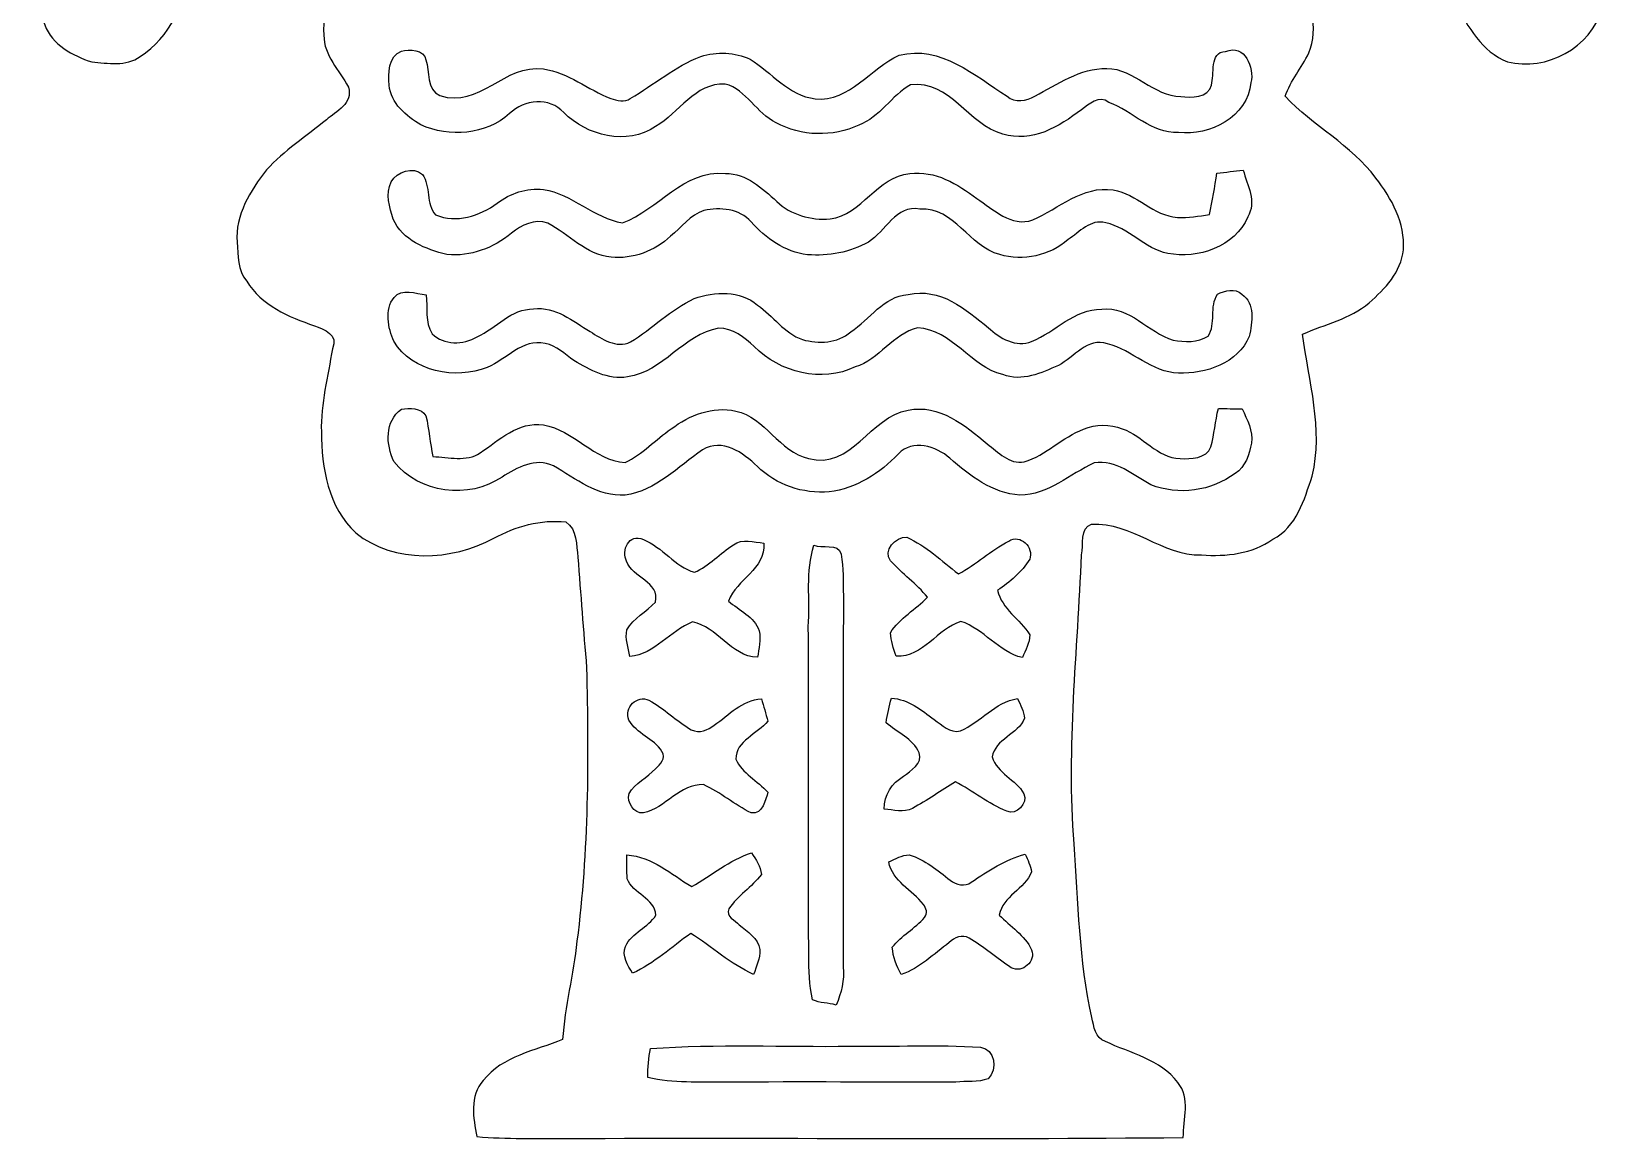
# Model space of a CAD drawing. Header units: centimetres. Extents: x -10.8 to 10.9, y -18.8 to 17.4.
# Drawn here: x -10.82 to 10.89, y -18.82 to -3.55 of the extents above; entities that cross this region are included whole.
import ezdxf

# ---------------------------------------------------------------- set-up
doc = ezdxf.new("R2010")
doc.units = ezdxf.units.CM
doc.header["$MEASUREMENT"] = 0
doc.layers.add('Camada 1', color=7, linetype='Continuous')

msp = doc.modelspace()

# ---------------------------------------------------------------- linework, layer by layer
at = {"layer": 'Camada 1', "color": 250}
for points, knots in [([(-0.11254, 17.31045), (-0.00035, 17.399), (0.16298, 17.32421), (0.25153, 17.23743), (0.25153, 17.23743), (0.6223, 16.87583), (0.91546, 16.44509), (1.26929, 16.06762), (1.26929, 16.06762), (1.4224, 15.90357), (1.5494, 15.71166), (1.72649, 15.57126), (1.72649, 15.57126), (1.78259, 15.53457), (1.85138, 15.58713), (1.90324, 15.61289), (1.90324, 15.61289), (2.29553, 15.87888), (2.66065, 16.19003), (3.08716, 16.40346), (3.08716, 16.40346), (3.31153, 16.51811), (3.52425, 16.65323), (3.75073, 16.76435), (3.75073, 16.76435), (3.87491, 16.82538), (4.02026, 16.80069), (4.15466, 16.80774), (4.15466, 16.80774), (4.20158, 16.29481), (4.09928, 15.78575), (4.07247, 15.27492), (4.07247, 15.27492), (4.01214, 14.48117), (3.94335, 13.68848), (3.88267, 12.89473), (3.88267, 12.89473), (3.79765, 12.58499), (4.16278, 12.46117), (4.3053, 12.26009), (4.3053, 12.26009), (4.58823, 11.90202), (4.42666, 11.41765), (4.35645, 11.00914), (4.35645, 11.00914), (4.60199, 10.73891), (4.90114, 10.45069), (4.88633, 10.05452), (4.88633, 10.05452), (4.83623, 9.63471), (4.58611, 9.277), (4.2986, 8.98137), (4.2986, 8.98137), (4.27884, 8.70761), (4.47957, 8.34566), (4.23757, 8.12729), (4.23757, 8.12729), (4.09928, 8.01476), (3.89431, 8.06556), (3.73274, 8.02323), (3.73274, 8.02323), (3.63749, 7.92692), (3.57964, 7.75582), (3.42547, 7.74559), (3.42547, 7.74559), (3.21275, 7.7276), (3.00426, 7.77734), (2.79471, 7.80168), (2.79471, 7.80168), (2.8134, 7.55438), (2.65994, 7.21607), (2.88608, 7.03263), (2.88608, 7.03263), (3.0607, 6.91691), (3.24379, 6.70278), (3.47698, 6.77192), (3.47698, 6.77192), (3.72428, 6.97406), (3.94864, 7.22277), (4.26614, 7.31767), (4.26614, 7.31767), (4.62456, 7.40481), (5.00451, 7.42527), (5.36787, 7.35789), (5.36787, 7.35789), (5.67478, 7.25205), (5.93549, 7.04144), (6.13445, 6.78815), (6.13445, 6.78815), (6.2865, 6.58954), (6.47594, 6.37258), (6.45866, 6.1027), (6.45866, 6.1027), (6.50558, 5.85047), (6.36693, 5.54884), (6.54297, 5.32871), (6.54297, 5.32871), (6.70489, 5.09905), (7.07849, 5.23558), (7.21289, 4.97346), (7.21289, 4.97346), (7.33637, 4.83306), (7.39775, 4.64503), (7.36388, 4.45841), (7.36388, 4.45841), (7.36988, 4.26508), (7.25805, 4.01038), (7.44361, 3.86715), (7.44361, 3.86715), (7.68421, 3.70699), (8.03698, 3.67983), (8.17104, 3.38914), (8.17104, 3.38914), (8.41587, 3.02966), (8.30192, 2.56858), (8.36013, 2.16323), (8.36013, 2.16323), (8.40211, 1.96356), (8.64729, 1.9625), (8.80428, 1.94204), (8.80428, 1.94204), (9.04804, 1.92828), (9.29217, 1.74237), (9.30063, 1.48343), (9.30063, 1.48343), (9.37401, 1.1878), (9.21279, 0.90382), (9.20503, 0.61066), (9.20503, 0.61066), (9.22902, 0.38029), (9.49396, 0.32385), (9.65412, 0.21237), (9.65412, 0.21237), (9.93105, 0.07549), (10.05911, -0.21343), (10.20057, -0.46919), (10.20057, -0.46919), (10.27289, -0.63535), (10.37237, -0.80222), (10.3826, -0.98813), (10.3826, -0.98813), (10.36391, -1.27353), (10.16459, -1.51024), (10.14342, -1.79599), (10.14342, -1.79599), (10.28136, -2.06057), (10.56393, -2.20592), (10.72833, -2.45145), (10.72833, -2.45145), (10.89378, -2.67335), (10.84968, -2.97603), (10.83451, -3.23427), (10.83451, -3.23427), (10.67894, -3.77331), (10.06651, -4.10034), (9.52818, -3.96628), (9.52818, -3.96628), (9.17434, -3.82658), (8.98878, -3.48121), (8.80957, -3.17147), (8.80957, -3.17147), (8.72878, -3.04447), (8.67657, -2.87937), (8.53228, -2.80882), (8.53228, -2.80882), (8.26982, -2.67758), (7.96043, -2.9277), (7.71208, -2.74638), (7.71208, -2.74638), (7.48877, -2.61091), (7.30179, -2.41335), (7.17691, -2.18405), (7.17691, -2.18405), (7.03721, -1.94381), (6.88411, -1.70603), (6.80685, -1.43616), (6.80685, -1.43616), (6.77122, -1.1109), (6.92079, -0.80645), (6.91903, -0.48436), (6.91903, -0.48436), (6.58354, -0.31926), (6.14927, -0.35877), (5.8861, -0.05962), (5.8861, -0.05962), (5.64868, 0.24659), (5.77356, 0.64911), (5.7471, 1.00436), (5.7471, 1.00436), (5.77391, 1.21673), (5.64127, 1.44568), (5.4289, 1.49507), (5.4289, 1.49507), (5.17243, 1.56422), (4.86622, 1.58291), (4.70182, 1.82563), (4.70182, 1.82563), (4.46193, 2.31352), (4.68207, 2.88925), (4.45453, 3.37926), (4.45453, 3.37926), (4.36351, 3.57364), (4.11868, 3.77508), (3.9049, 3.62726), (3.9049, 3.62726), (3.68406, 3.40572), (3.66959, 3.07587), (3.61315, 2.78589), (3.61315, 2.78589), (3.47521, 2.02847), (3.36338, 1.26506), (3.32423, 0.4953), (3.32423, 0.4953), (3.27413, -0.10548), (3.3528, -0.72919), (3.6135, -1.276), (3.6135, -1.276), (3.78389, -1.41887), (4.01814, -1.45344), (4.2291, -1.50283), (4.2291, -1.50283), (4.59634, -1.56739), (4.94277, -1.71097), (5.28073, -1.86408), (5.28073, -1.86408), (5.76051, -2.11102), (6.25898, -2.37031), (6.59483, -2.80776), (6.59483, -2.80776), (6.81038, -3.09668), (6.93561, -3.49638), (6.79027, -3.84493), (6.79027, -3.84493), (6.69078, -4.04918), (6.53909, -4.22522), (6.46289, -4.44182), (6.46289, -4.44182), (6.84812, -4.85316), (7.37376, -5.11034), (7.71349, -5.56789), (7.71349, -5.56789), (7.93362, -5.85011), (8.11918, -6.18772), (8.09343, -6.55814), (8.09343, -6.55814), (8.06203, -6.864), (7.84154, -7.09683), (7.61965, -7.28662), (7.61965, -7.28662), (7.36, -7.51522), (7.0104, -7.57837), (6.70454, -7.72089), (6.70454, -7.72089), (6.78639, -8.36754), (6.99488, -9.02617), (6.83578, -9.67705), (6.83578, -9.67705), (6.72818, -9.99772), (6.6227, -10.38013), (6.29532, -10.54559), (6.29532, -10.54559), (6.00922, -10.74737), (5.64938, -10.789), (5.3086, -10.76219), (5.3086, -10.76219), (4.7625, -10.77736), (4.3434, -10.30358), (3.79518, -10.3378), (3.79518, -10.3378), (3.6262, -10.38931), (3.69111, -10.63131), (3.65548, -10.76007), (3.65548, -10.76007), (3.60398, -12.08758), (3.44981, -13.41579), (3.55353, -14.74505), (3.55353, -14.74505), (3.61315, -15.54339), (3.62338, -16.35054), (3.7973, -17.13583), (3.7973, -17.13583), (3.8287, -17.26106), (3.84175, -17.42087), (3.98709, -17.46814), (3.98709, -17.46814), (4.32611, -17.63077), (4.74698, -17.71544), (4.98404, -18.03365), (4.98404, -18.03365), (5.15726, -18.24955), (5.06307, -18.54094), (5.05883, -18.79212), (5.05883, -18.79212), (2.22603, -18.81893), (-0.60678, -18.79318), (-3.43958, -18.80482), (-3.43958, -18.80482), (-3.85304, -18.79847), (-4.26826, -18.81717), (-4.6803, -18.77907), (-4.6803, -18.77907), (-4.72899, -18.52683), (-4.78155, -18.21497), (-4.5914, -18.00578), (-4.5914, -18.00578), (-4.32506, -17.66852), (-3.87562, -17.59409), (-3.4985, -17.44239), (-3.4985, -17.44239), (-3.46604, -16.98554), (-3.34786, -16.5414), (-3.29953, -16.08702), (-3.29953, -16.08702), (-3.13655, -14.83713), (-3.13866, -13.57418), (-3.16689, -12.31653), (-3.16689, -12.31653), (-3.20922, -11.80888), (-3.24908, -11.30088), (-3.28789, -10.79288), (-3.28789, -10.79288), (-3.30729, -10.6299), (-3.29494, -10.41224), (-3.45158, -10.30746), (-3.45158, -10.30746), (-3.79765, -10.27112), (-4.14479, -10.36673), (-4.44606, -10.53324), (-4.44606, -10.53324), (-5.02849, -10.84545), (-5.81413, -10.88672), (-6.34894, -10.45916), (-6.34894, -10.45916), (-6.72994, -10.10885), (-6.82096, -9.55922), (-6.82272, -9.06639), (-6.82272, -9.06639), (-6.83577, -8.67833), (-6.72924, -8.30086), (-6.67138, -7.92092), (-6.67138, -7.92092), (-6.57931, -7.7283), (-6.78639, -7.65281), (-6.91832, -7.60412), (-6.91832, -7.60412), (-7.27251, -7.48277), (-7.64963, -7.32261), (-7.85213, -6.98782), (-7.85213, -6.98782), (-7.98195, -6.84248), (-7.9696, -6.63363), (-7.98618, -6.45407), (-7.98618, -6.45407), (-8.01229, -6.07766), (-7.80239, -5.7404), (-7.57908, -5.45641), (-7.57908, -5.45641), (-7.33778, -5.18866), (-7.03121, -4.99251), (-6.75393, -4.76603), (-6.75393, -4.76603), (-6.62058, -4.65032), (-6.37928, -4.53954), (-6.45089, -4.31412), (-6.45089, -4.31412), (-6.57331, -4.0834), (-6.79274, -3.8795), (-6.78709, -3.59763), (-6.78709, -3.59763), (-6.81108, -3.39478), (-6.74758, -3.19652), (-6.65833, -3.01837), (-6.65833, -3.01837), (-6.43855, -2.65077), (-6.1154, -2.34491), (-5.73193, -2.153), (-5.73193, -2.153), (-5.42678, -1.99743), (-5.13821, -1.80658), (-4.81259, -1.69439), (-4.81259, -1.69439), (-4.42595, -1.53494), (-4.00403, -1.49049), (-3.61315, -1.34338), (-3.61315, -1.34338), (-3.48615, -1.30457), (-3.47945, -1.15782), (-3.44276, -1.04951), (-3.44276, -1.04951), (-3.17782, -0.26141), (-3.23991, 0.5902), (-3.31152, 1.40582), (-3.31152, 1.40582), (-3.40148, 1.90853), (-3.45122, 2.41688), (-3.52848, 2.92065), (-3.52848, 2.92065), (-3.60609, 3.17817), (-3.66783, 3.46922), (-3.88091, 3.6516), (-3.88091, 3.6516), (-4.04389, 3.74227), (-4.26226, 3.63079), (-4.33458, 3.47028), (-4.33458, 3.47028), (-4.49509, 3.05082), (-4.44747, 2.59397), (-4.51167, 2.15688), (-4.51167, 2.15688), (-4.53531, 2.02636), (-4.58646, 1.89971), (-4.67219, 1.79705), (-4.67219, 1.79705), (-4.89303, 1.48202), (-5.39574, 1.60902), (-5.62046, 1.29858), (-5.62046, 1.29858), (-5.76016, 0.97014), (-5.6388, 0.6029), (-5.67796, 0.25823), (-5.67796, 0.25823), (-5.72135, 0.07761), (-5.83671, -0.10583), (-6.01557, -0.17392), (-6.01557, -0.17392), (-6.29179, -0.31715), (-6.65833, -0.22648), (-6.88481, -0.47061), (-6.88481, -0.47061), (-7.04638, -0.84384), (-6.56343, -1.20967), (-6.80614, -1.57551), (-6.80614, -1.57551), (-6.95678, -1.90782), (-7.07637, -2.28741), (-7.3854, -2.51072), (-7.3854, -2.51072), (-7.50111, -2.60844), (-7.62317, -2.70898), (-7.77028, -2.75414), (-7.77028, -2.75414), (-8.01123, -2.80317), (-8.2483, -2.71321), (-8.48995, -2.72521), (-8.48995, -2.72521), (-8.73831, -3.12843), (-8.89741, -3.63396), (-9.32321, -3.8922), (-9.32321, -3.8922), (-9.51089, -4.03542), (-9.77124, -3.98639), (-9.9882, -3.96769), (-9.9882, -3.96769), (-10.25384, -3.88303), (-10.53289, -3.73168), (-10.63696, -3.45546), (-10.63696, -3.45546), (-10.79641, -3.10515), (-10.81934, -2.64231), (-10.56393, -2.32974), (-10.56393, -2.32974), (-10.42776, -2.1717), (-10.25701, -2.03764), (-10.16317, -1.8475), (-10.16317, -1.8475), (-10.08204, -1.57621), (-10.39848, -1.40264), (-10.34732, -1.12924), (-10.34732, -1.12924), (-10.31064, -0.629), (-10.02312, -0.18098), (-9.66999, 0.1591), (-9.66999, 0.1591), (-9.51512, 0.26494), (-9.33767, 0.33655), (-9.20221, 0.47096), (-9.20221, 0.47096), (-9.11437, 0.56797), (-9.20679, 0.70273), (-9.23008, 0.80857), (-9.23008, 0.80857), (-9.34261, 1.09044), (-9.40435, 1.44357), (-9.19057, 1.69404), (-9.19057, 1.69404), (-9.00042, 2.02142), (-8.49595, 1.82633), (-8.30439, 2.14418), (-8.30439, 2.14418), (-8.25359, 2.42535), (-8.30651, 2.71851), (-8.2744, 3.00249), (-8.2744, 3.00249), (-8.23242, 3.18135), (-8.13153, 3.34292), (-8.01934, 3.4865), (-8.01934, 3.4865), (-7.84754, 3.70205), (-7.54309, 3.73098), (-7.33707, 3.89749), (-7.33707, 3.89749), (-7.19032, 4.13067), (-7.34342, 4.41925), (-7.29827, 4.67007), (-7.29827, 4.67007), (-7.23159, 4.87786), (-7.09401, 5.09905), (-6.86682, 5.15197), (-6.86682, 5.15197), (-6.73276, 5.20277), (-6.56202, 5.19606), (-6.47312, 5.32941), (-6.47312, 5.32941), (-6.28509, 5.51321), (-6.4449, 5.77921), (-6.43008, 5.99863), (-6.43008, 5.99863), (-6.42514, 6.44243), (-6.09988, 6.79803), (-5.80531, 7.09401), (-5.80531, 7.09401), (-5.48534, 7.40481), (-5.01191, 7.46654), (-4.58646, 7.43373), (-4.58646, 7.43373), (-4.09328, 7.39281), (-3.67383, 7.09366), (-3.35139, 6.73735), (-3.35139, 6.73735), (-3.16653, 6.79909), (-2.99932, 6.90527), (-2.86456, 7.04603), (-2.86456, 7.04603), (-2.65924, 7.22665), (-2.75096, 7.53145), (-2.76084, 7.77381), (-2.76084, 7.77381), (-2.98203, 7.7851), (-3.20216, 7.77099), (-3.42018, 7.73359), (-3.42018, 7.73359), (-3.49462, 7.81509), (-3.54647, 7.91739), (-3.63291, 7.98618), (-3.63291, 7.98618), (-3.83152, 8.06697), (-4.07705, 8.03804), (-4.24744, 8.18656), (-4.24744, 8.18656), (-4.36668, 8.43139), (-4.19312, 8.70832), (-4.24956, 8.96302), (-4.24956, 8.96302), (-4.44112, 9.29993), (-4.76462, 9.59697), (-4.79002, 10.00584), (-4.79002, 10.00584), (-4.78543, 10.25066), (-4.70323, 10.50537), (-4.51556, 10.67118), (-4.51556, 10.67118), (-4.4069, 10.79959), (-4.19559, 10.91918), (-4.24674, 11.11497), (-4.24674, 11.11497), (-4.33458, 11.43706), (-4.41854, 11.79054), (-4.30495, 12.11545), (-4.30495, 12.11545), (-4.21958, 12.36451), (-3.92747, 12.45694), (-3.81988, 12.68906), (-3.81988, 12.68906), (-3.76837, 13.06407), (-3.85904, 13.44224), (-3.87456, 13.8176), (-3.87456, 13.8176), (-3.93841, 14.77327), (-4.07282, 15.72436), (-4.09963, 16.6818), (-4.09963, 16.6818), (-4.09328, 16.86666), (-3.8541, 16.83632), (-3.72816, 16.78411), (-3.72816, 16.78411), (-3.43676, 16.6497), (-3.16865, 16.47014), (-2.88219, 16.3255), (-2.88219, 16.3255), (-2.44228, 16.11207), (-2.09832, 15.74447), (-1.65594, 15.53669), (-1.65594, 15.53669), (-1.48308, 15.74059), (-1.32045, 15.95332), (-1.13418, 16.14523), (-1.13418, 16.14523), (-0.77188, 16.51459), (-0.50094, 16.96614), (-0.11254, 17.31045), (-0.11254, 17.31045), (-0.11254, 17.31045), (-0.11254, 17.31045), (-0.11254, 17.31045)], [0, 0, 0, 0, 0.00657895, 0.00657895, 0.00657895, 0.00657895, 0.01315789, 0.01315789, 0.01315789, 0.01315789, 0.01973684, 0.01973684, 0.01973684, 0.01973684, 0.02631579, 0.02631579, 0.02631579, 0.02631579, 0.03289474, 0.03289474, 0.03289474, 0.03289474, 0.03947368, 0.03947368, 0.03947368, 0.03947368, 0.04605263, 0.04605263, 0.04605263, 0.04605263, 0.05263158, 0.05263158, 0.05263158, 0.05263158, 0.05921053, 0.05921053, 0.05921053, 0.05921053, 0.06578947, 0.06578947, 0.06578947, 0.06578947, 0.07236842, 0.07236842, 0.07236842, 0.07236842, 0.07894737, 0.07894737, 0.07894737, 0.07894737, 0.08552632, 0.08552632, 0.08552632, 0.08552632, 0.09210526, 0.09210526, 0.09210526, 0.09210526, 0.09868421, 0.09868421, 0.09868421, 0.09868421, 0.10526316, 0.10526316, 0.10526316, 0.10526316, 0.11184211, 0.11184211, 0.11184211, 0.11184211, 0.11842105, 0.11842105, 0.11842105, 0.11842105, 0.125, 0.125, 0.125, 0.125, 0.13157895, 0.13157895, 0.13157895, 0.13157895, 0.13815789, 0.13815789, 0.13815789, 0.13815789, 0.14473684, 0.14473684, 0.14473684, 0.14473684, 0.15131579, 0.15131579, 0.15131579, 0.15131579, 0.15789474, 0.15789474, 0.15789474, 0.15789474, 0.16447368, 0.16447368, 0.16447368, 0.16447368, 0.17105263, 0.17105263, 0.17105263, 0.17105263, 0.17763158, 0.17763158, 0.17763158, 0.17763158, 0.18421053, 0.18421053, 0.18421053, 0.18421053, 0.19078947, 0.19078947, 0.19078947, 0.19078947, 0.19736842, 0.19736842, 0.19736842, 0.19736842, 0.20394737, 0.20394737, 0.20394737, 0.20394737, 0.21052632, 0.21052632, 0.21052632, 0.21052632, 0.21710526, 0.21710526, 0.21710526, 0.21710526, 0.22368421, 0.22368421, 0.22368421, 0.22368421, 0.23026316, 0.23026316, 0.23026316, 0.23026316, 0.23684211, 0.23684211, 0.23684211, 0.23684211, 0.24342105, 0.24342105, 0.24342105, 0.24342105, 0.25, 0.25, 0.25, 0.25, 0.25657895, 0.25657895, 0.25657895, 0.25657895, 0.26315789, 0.26315789, 0.26315789, 0.26315789, 0.26973684, 0.26973684, 0.26973684, 0.26973684, 0.27631579, 0.27631579, 0.27631579, 0.27631579, 0.28289474, 0.28289474, 0.28289474, 0.28289474, 0.28947368, 0.28947368, 0.28947368, 0.28947368, 0.29605263, 0.29605263, 0.29605263, 0.29605263, 0.30263158, 0.30263158, 0.30263158, 0.30263158, 0.30921053, 0.30921053, 0.30921053, 0.30921053, 0.31578947, 0.31578947, 0.31578947, 0.31578947, 0.32236842, 0.32236842, 0.32236842, 0.32236842, 0.32894737, 0.32894737, 0.32894737, 0.32894737, 0.33552632, 0.33552632, 0.33552632, 0.33552632, 0.34210526, 0.34210526, 0.34210526, 0.34210526, 0.34868421, 0.34868421, 0.34868421, 0.34868421, 0.35526316, 0.35526316, 0.35526316, 0.35526316, 0.36184211, 0.36184211, 0.36184211, 0.36184211, 0.36842105, 0.36842105, 0.36842105, 0.36842105, 0.375, 0.375, 0.375, 0.375, 0.38157895, 0.38157895, 0.38157895, 0.38157895, 0.38815789, 0.38815789, 0.38815789, 0.38815789, 0.39473684, 0.39473684, 0.39473684, 0.39473684, 0.40131579, 0.40131579, 0.40131579, 0.40131579, 0.40789474, 0.40789474, 0.40789474, 0.40789474, 0.41447368, 0.41447368, 0.41447368, 0.41447368, 0.42105263, 0.42105263, 0.42105263, 0.42105263, 0.42763158, 0.42763158, 0.42763158, 0.42763158, 0.43421053, 0.43421053, 0.43421053, 0.43421053, 0.44078947, 0.44078947, 0.44078947, 0.44078947, 0.44736842, 0.44736842, 0.44736842, 0.44736842, 0.45394737, 0.45394737, 0.45394737, 0.45394737, 0.46052632, 0.46052632, 0.46052632, 0.46052632, 0.46710526, 0.46710526, 0.46710526, 0.46710526, 0.47368421, 0.47368421, 0.47368421, 0.47368421, 0.48026316, 0.48026316, 0.48026316, 0.48026316, 0.48684211, 0.48684211, 0.48684211, 0.48684211, 0.49342105, 0.49342105, 0.49342105, 0.49342105, 0.5, 0.5, 0.5, 0.5, 0.50657895, 0.50657895, 0.50657895, 0.50657895, 0.51315789, 0.51315789, 0.51315789, 0.51315789, 0.51973684, 0.51973684, 0.51973684, 0.51973684, 0.52631579, 0.52631579, 0.52631579, 0.52631579, 0.53289474, 0.53289474, 0.53289474, 0.53289474, 0.53947368, 0.53947368, 0.53947368, 0.53947368, 0.54605263, 0.54605263, 0.54605263, 0.54605263, 0.55263158, 0.55263158, 0.55263158, 0.55263158, 0.55921053, 0.55921053, 0.55921053, 0.55921053, 0.56578947, 0.56578947, 0.56578947, 0.56578947, 0.57236842, 0.57236842, 0.57236842, 0.57236842, 0.57894737, 0.57894737, 0.57894737, 0.57894737, 0.58552632, 0.58552632, 0.58552632, 0.58552632, 0.59210526, 0.59210526, 0.59210526, 0.59210526, 0.59868421, 0.59868421, 0.59868421, 0.59868421, 0.60526316, 0.60526316, 0.60526316, 0.60526316, 0.61184211, 0.61184211, 0.61184211, 0.61184211, 0.61842105, 0.61842105, 0.61842105, 0.61842105, 0.625, 0.625, 0.625, 0.625, 0.63157895, 0.63157895, 0.63157895, 0.63157895, 0.63815789, 0.63815789, 0.63815789, 0.63815789, 0.64473684, 0.64473684, 0.64473684, 0.64473684, 0.65131579, 0.65131579, 0.65131579, 0.65131579, 0.65789474, 0.65789474, 0.65789474, 0.65789474, 0.66447368, 0.66447368, 0.66447368, 0.66447368, 0.67105263, 0.67105263, 0.67105263, 0.67105263, 0.67763158, 0.67763158, 0.67763158, 0.67763158, 0.68421053, 0.68421053, 0.68421053, 0.68421053, 0.69078947, 0.69078947, 0.69078947, 0.69078947, 0.69736842, 0.69736842, 0.69736842, 0.69736842, 0.70394737, 0.70394737, 0.70394737, 0.70394737, 0.71052632, 0.71052632, 0.71052632, 0.71052632, 0.71710526, 0.71710526, 0.71710526, 0.71710526, 0.72368421, 0.72368421, 0.72368421, 0.72368421, 0.73026316, 0.73026316, 0.73026316, 0.73026316, 0.73684211, 0.73684211, 0.73684211, 0.73684211, 0.74342105, 0.74342105, 0.74342105, 0.74342105, 0.75, 0.75, 0.75, 0.75, 0.75657895, 0.75657895, 0.75657895, 0.75657895, 0.76315789, 0.76315789, 0.76315789, 0.76315789, 0.76973684, 0.76973684, 0.76973684, 0.76973684, 0.77631579, 0.77631579, 0.77631579, 0.77631579, 0.78289474, 0.78289474, 0.78289474, 0.78289474, 0.78947368, 0.78947368, 0.78947368, 0.78947368, 0.79605263, 0.79605263, 0.79605263, 0.79605263, 0.80263158, 0.80263158, 0.80263158, 0.80263158, 0.80921053, 0.80921053, 0.80921053, 0.80921053, 0.81578947, 0.81578947, 0.81578947, 0.81578947, 0.82236842, 0.82236842, 0.82236842, 0.82236842, 0.82894737, 0.82894737, 0.82894737, 0.82894737, 0.83552632, 0.83552632, 0.83552632, 0.83552632, 0.84210526, 0.84210526, 0.84210526, 0.84210526, 0.84868421, 0.84868421, 0.84868421, 0.84868421, 0.85526316, 0.85526316, 0.85526316, 0.85526316, 0.86184211, 0.86184211, 0.86184211, 0.86184211, 0.86842105, 0.86842105, 0.86842105, 0.86842105, 0.875, 0.875, 0.875, 0.875, 0.88157895, 0.88157895, 0.88157895, 0.88157895, 0.88815789, 0.88815789, 0.88815789, 0.88815789, 0.89473684, 0.89473684, 0.89473684, 0.89473684, 0.90131579, 0.90131579, 0.90131579, 0.90131579, 0.90789474, 0.90789474, 0.90789474, 0.90789474, 0.91447368, 0.91447368, 0.91447368, 0.91447368, 0.92105263, 0.92105263, 0.92105263, 0.92105263, 0.92763158, 0.92763158, 0.92763158, 0.92763158, 0.93421053, 0.93421053, 0.93421053, 0.93421053, 0.94078947, 0.94078947, 0.94078947, 0.94078947, 0.94736842, 0.94736842, 0.94736842, 0.94736842, 0.95394737, 0.95394737, 0.95394737, 0.95394737, 0.96052632, 0.96052632, 0.96052632, 0.96052632, 0.96710526, 0.96710526, 0.96710526, 0.96710526, 0.97368421, 0.97368421, 0.97368421, 0.97368421, 0.98026316, 0.98026316, 0.98026316, 0.98026316, 0.98684211, 0.98684211, 0.98684211, 0.98684211, 1, 1, 1, 1]), ([(-5.71923, -3.82058), (-5.89809, -3.88444), (-5.90515, -4.13244), (-5.88892, -4.28837), (-5.88892, -4.28837), (-5.86669, -4.53778), (-5.65362, -4.71664), (-5.45147, -4.83411), (-5.45147, -4.83411), (-5.06095, -5.01191), (-4.55507, -4.97628), (-4.22981, -4.68101), (-4.22981, -4.68101), (-4.02837, -4.48698), (-3.67841, -4.44782), (-3.48192, -4.66408), (-3.48192, -4.66408), (-3.16089, -4.98828), (-2.61197, -5.1248), (-2.2158, -4.85775), (-2.2158, -4.85775), (-1.89336, -4.67078), (-1.67287, -4.25626), (-1.25765, -4.27249), (-1.25765, -4.27249), (-0.95462, -4.35187), (-0.82762, -4.67854), (-0.55421, -4.80589), (-0.55421, -4.80589), (-0.20849, -4.9978), (0.2286, -5.00451), (0.58526, -4.8387), (0.58526, -4.8387), (0.8763, -4.72828), (1.03576, -4.43195), (1.29999, -4.28166), (1.29999, -4.28166), (1.8482, -4.21499), (2.09409, -4.83905), (2.57104, -4.96182), (2.57104, -4.96182), (2.96827, -5.08811), (3.35245, -4.86057), (3.65478, -4.62597), (3.65478, -4.62597), (3.76132, -4.55577), (3.89537, -4.41501), (4.03366, -4.52755), (4.03366, -4.52755), (4.36174, -4.64432), (4.61927, -4.95935), (4.99181, -4.93995), (4.99181, -4.93995), (5.42749, -4.99674), (5.9436, -4.72193), (5.99264, -4.25379), (5.99264, -4.25379), (6.03991, -4.04954), (5.90938, -3.71581), (5.64162, -3.82411), (5.64162, -3.82411), (5.41267, -3.83046), (5.49557, -4.14443), (5.44654, -4.2866), (5.44654, -4.2866), (5.41161, -4.46476), (5.16184, -4.46334), (5.02779, -4.44465), (5.02779, -4.44465), (4.64397, -4.44288), (4.38891, -4.06083), (4.00438, -4.05694), (4.00438, -4.05694), (3.63432, -4.05377), (3.32599, -4.27602), (3.01166, -4.43794), (3.01166, -4.43794), (2.89913, -4.50321), (2.73579, -4.53884), (2.63031, -4.44182), (2.63031, -4.44182), (2.18299, -4.15466), (1.7145, -3.73133), (1.14159, -3.87456), (1.14159, -3.87456), (0.74754, -4.05483), (0.46567, -4.51661), (-0.01482, -4.47746), (-0.01482, -4.47746), (-0.38241, -4.42595), (-0.61736, -4.11727), (-0.91193, -3.92889), (-0.91193, -3.92889), (-1.12219, -3.83222), (-1.37336, -3.82552), (-1.5935, -3.89149), (-1.5935, -3.89149), (-1.94663, -4.03154), (-2.24014, -4.27955), (-2.56399, -4.47252), (-2.56399, -4.47252), (-2.64336, -4.52543), (-2.74884, -4.49827), (-2.83457, -4.47428), (-2.83457, -4.47428), (-3.14784, -4.34693), (-3.42089, -4.11621), (-3.76308, -4.06471), (-3.76308, -4.06471), (-4.29225, -3.98992), (-4.64432, -4.60904), (-5.18936, -4.43265), (-5.18936, -4.43265), (-5.37774, -4.35187), (-5.32447, -4.09469), (-5.38233, -3.94053), (-5.38233, -3.94053), (-5.40456, -3.79166), (-5.61305, -3.79095), (-5.71923, -3.82058), (-5.71923, -3.82058), (-5.71923, -3.82058), (-5.71923, -3.82058), (-5.71923, -3.82058)], [0, 0, 0, 0, 0.03125, 0.03125, 0.03125, 0.03125, 0.0625, 0.0625, 0.0625, 0.0625, 0.09375, 0.09375, 0.09375, 0.09375, 0.125, 0.125, 0.125, 0.125, 0.15625, 0.15625, 0.15625, 0.15625, 0.1875, 0.1875, 0.1875, 0.1875, 0.21875, 0.21875, 0.21875, 0.21875, 0.25, 0.25, 0.25, 0.25, 0.28125, 0.28125, 0.28125, 0.28125, 0.3125, 0.3125, 0.3125, 0.3125, 0.34375, 0.34375, 0.34375, 0.34375, 0.375, 0.375, 0.375, 0.375, 0.40625, 0.40625, 0.40625, 0.40625, 0.4375, 0.4375, 0.4375, 0.4375, 0.46875, 0.46875, 0.46875, 0.46875, 0.5, 0.5, 0.5, 0.5, 0.53125, 0.53125, 0.53125, 0.53125, 0.5625, 0.5625, 0.5625, 0.5625, 0.59375, 0.59375, 0.59375, 0.59375, 0.625, 0.625, 0.625, 0.625, 0.65625, 0.65625, 0.65625, 0.65625, 0.6875, 0.6875, 0.6875, 0.6875, 0.71875, 0.71875, 0.71875, 0.71875, 0.75, 0.75, 0.75, 0.75, 0.78125, 0.78125, 0.78125, 0.78125, 0.8125, 0.8125, 0.8125, 0.8125, 0.84375, 0.84375, 0.84375, 0.84375, 0.875, 0.875, 0.875, 0.875, 0.90625, 0.90625, 0.90625, 0.90625, 0.9375, 0.9375, 0.9375, 0.9375, 1, 1, 1, 1]), ([(-5.85964, -5.62257), (-5.94431, -5.78344), (-5.88222, -5.97288), (-5.83353, -6.13481), (-5.83353, -6.13481), (-5.70512, -6.42655), (-5.38198, -6.5532), (-5.09164, -6.62058), (-5.09164, -6.62058), (-4.7692, -6.65692), (-4.44923, -6.53062), (-4.20194, -6.32883), (-4.20194, -6.32883), (-4.06329, -6.2163), (-3.88691, -6.12422), (-3.70205, -6.19054), (-3.70205, -6.19054), (-3.40995, -6.34365), (-3.175, -6.62552), (-2.82928, -6.66009), (-2.82928, -6.66009), (-2.53012, -6.69043), (-2.22709, -6.57366), (-2.00942, -6.36976), (-2.00942, -6.36976), (-1.85914, -6.24981), (-1.73849, -6.0773), (-1.54869, -6.01627), (-1.54869, -6.01627), (-1.3268, -5.96688), (-1.05657, -5.98911), (-0.89994, -6.17291), (-0.89994, -6.17291), (-0.6985, -6.40256), (-0.42968, -6.5853), (-0.12171, -6.62517), (-0.12171, -6.62517), (0.16616, -6.6481), (0.46708, -6.59306), (0.72002, -6.45054), (0.72002, -6.45054), (0.95638, -6.30237), (1.09502, -5.93372), (1.42769, -5.99687), (1.42769, -5.99687), (1.90676, -5.96653), (2.10608, -6.51228), (2.52906, -6.6234), (2.52906, -6.6234), (2.85115, -6.7183), (3.2198, -6.63963), (3.47169, -6.41632), (3.47169, -6.41632), (3.63079, -6.3179), (3.77578, -6.12528), (3.99027, -6.18737), (3.99027, -6.18737), (4.31165, -6.24875), (4.52191, -6.54473), (4.8447, -6.60682), (4.8447, -6.60682), (5.2578, -6.68655), (5.77356, -6.51898), (5.94713, -6.10447), (5.94713, -6.10447), (6.07413, -5.8995), (5.94395, -5.66667), (5.88539, -5.45924), (5.88539, -5.45924), (5.76474, -5.47405), (5.64374, -5.48675), (5.52379, -5.50051), (5.52379, -5.50051), (5.49204, -5.69101), (5.46382, -5.88257), (5.41937, -6.07095), (5.41937, -6.07095), (5.27332, -6.09318), (5.12551, -6.11787), (4.97805, -6.11293), (4.97805, -6.11293), (4.64573, -6.08647), (4.42031, -5.78803), (4.09434, -5.73123), (4.09434, -5.73123), (3.66854, -5.66949), (3.34574, -5.98734), (2.98485, -6.14433), (2.98485, -6.14433), (2.68817, -6.25228), (2.43875, -5.99546), (2.21227, -5.84906), (2.21227, -5.84906), (1.94839, -5.65185), (1.63583, -5.45924), (1.29152, -5.50757), (1.29152, -5.50757), (0.83432, -5.54778), (0.63288, -6.07095), (0.18909, -6.13128), (0.18909, -6.13128), (-0.07232, -6.15491), (-0.35419, -6.07554), (-0.54504, -5.89068), (-0.54504, -5.89068), (-0.74754, -5.709), (-0.96097, -5.50051), (-1.25377, -5.50545), (-1.25377, -5.50545), (-1.83409, -5.45465), (-2.17699, -6.0011), (-2.67088, -6.18525), (-2.67088, -6.18525), (-3.06776, -6.12387), (-3.36374, -5.78556), (-3.76273, -5.72558), (-3.76273, -5.72558), (-3.99168, -5.70054), (-4.21781, -5.77921), (-4.39984, -5.91467), (-4.39984, -5.91467), (-4.63903, -6.08894), (-4.96217, -6.19901), (-5.24757, -6.07448), (-5.24757, -6.07448), (-5.38551, -5.92631), (-5.31424, -5.68113), (-5.42925, -5.51744), (-5.42925, -5.51744), (-5.55978, -5.40526), (-5.78344, -5.47864), (-5.85964, -5.62257), (-5.85964, -5.62257), (-5.85964, -5.62257), (-5.85964, -5.62257), (-5.85964, -5.62257)], [0, 0, 0, 0, 0.02857143, 0.02857143, 0.02857143, 0.02857143, 0.05714286, 0.05714286, 0.05714286, 0.05714286, 0.08571429, 0.08571429, 0.08571429, 0.08571429, 0.11428571, 0.11428571, 0.11428571, 0.11428571, 0.14285714, 0.14285714, 0.14285714, 0.14285714, 0.17142857, 0.17142857, 0.17142857, 0.17142857, 0.2, 0.2, 0.2, 0.2, 0.22857143, 0.22857143, 0.22857143, 0.22857143, 0.25714286, 0.25714286, 0.25714286, 0.25714286, 0.28571429, 0.28571429, 0.28571429, 0.28571429, 0.31428571, 0.31428571, 0.31428571, 0.31428571, 0.34285714, 0.34285714, 0.34285714, 0.34285714, 0.37142857, 0.37142857, 0.37142857, 0.37142857, 0.4, 0.4, 0.4, 0.4, 0.42857143, 0.42857143, 0.42857143, 0.42857143, 0.45714286, 0.45714286, 0.45714286, 0.45714286, 0.48571429, 0.48571429, 0.48571429, 0.48571429, 0.51428571, 0.51428571, 0.51428571, 0.51428571, 0.54285714, 0.54285714, 0.54285714, 0.54285714, 0.57142857, 0.57142857, 0.57142857, 0.57142857, 0.6, 0.6, 0.6, 0.6, 0.62857143, 0.62857143, 0.62857143, 0.62857143, 0.65714286, 0.65714286, 0.65714286, 0.65714286, 0.68571429, 0.68571429, 0.68571429, 0.68571429, 0.71428571, 0.71428571, 0.71428571, 0.71428571, 0.74285714, 0.74285714, 0.74285714, 0.74285714, 0.77142857, 0.77142857, 0.77142857, 0.77142857, 0.8, 0.8, 0.8, 0.8, 0.82857143, 0.82857143, 0.82857143, 0.82857143, 0.85714286, 0.85714286, 0.85714286, 0.85714286, 0.88571429, 0.88571429, 0.88571429, 0.88571429, 0.91428571, 0.91428571, 0.91428571, 0.91428571, 0.94285714, 0.94285714, 0.94285714, 0.94285714, 1, 1, 1, 1]), ([(-5.82154, -7.21325), (-5.95559, -7.3847), (-5.90479, -7.63376), (-5.82471, -7.81826), (-5.82471, -7.81826), (-5.56613, -8.24159), (-4.97417, -8.34884), (-4.53531, -8.1788), (-4.53531, -8.1788), (-4.26861, -8.06979), (-4.05624, -7.7784), (-3.73698, -7.84895), (-3.73698, -7.84895), (-3.57717, -7.87012), (-3.47027, -8.00206), (-3.34081, -8.0839), (-3.34081, -8.0839), (-3.1182, -8.21549), (-2.87126, -8.35307), (-2.60068, -8.30933), (-2.60068, -8.30933), (-2.11243, -8.23912), (-1.83056, -7.72336), (-1.34655, -7.6394), (-1.34655, -7.6394), (-1.15217, -7.63376), (-0.98884, -7.7664), (-0.85443, -7.89199), (-0.85443, -7.89199), (-0.50518, -8.24936), (0.07761, -8.39117), (0.53658, -8.1721), (0.53658, -8.1721), (0.86995, -8.06768), (1.05481, -7.71772), (1.39665, -7.63199), (1.39665, -7.63199), (1.87643, -7.65916), (2.12125, -8.16892), (2.57175, -8.27581), (2.57175, -8.27581), (2.83175, -8.37988), (3.10374, -8.25676), (3.33798, -8.14952), (3.33798, -8.14952), (3.55812, -8.04122), (3.7338, -7.76217), (4.01638, -7.85142), (4.01638, -7.85142), (4.35822, -7.94173), (4.6228, -8.24724), (4.99181, -8.25747), (4.99181, -8.25747), (5.36258, -8.27088), (5.81695, -8.11989), (5.969, -7.75018), (5.969, -7.75018), (6.01204, -7.55791), (6.05049, -7.29439), (5.86528, -7.16986), (5.86528, -7.16986), (5.77744, -7.08025), (5.63104, -7.11835), (5.53014, -7.1695), (5.53014, -7.1695), (5.41655, -7.34095), (5.51674, -7.5759), (5.40138, -7.74594), (5.40138, -7.74594), (5.26133, -7.84049), (5.07753, -7.83096), (4.91878, -7.80133), (4.91878, -7.80133), (4.57553, -7.69832), (4.32118, -7.33037), (3.93488, -7.37482), (3.93488, -7.37482), (3.55565, -7.372), (3.29812, -7.6895), (2.96827, -7.82038), (2.96827, -7.82038), (2.75696, -7.91175), (2.52624, -7.77311), (2.37243, -7.63094), (2.37243, -7.63094), (2.06022, -7.37694), (1.70533, -7.07108), (1.26577, -7.17444), (1.26577, -7.17444), (0.92393, -7.19631), (0.73907, -7.5184), (0.47413, -7.68773), (0.47413, -7.68773), (0.29492, -7.85072), (0.03034, -7.85424), (-0.19121, -7.79463), (-0.19121, -7.79463), (-0.44238, -7.70467), (-0.5969, -7.46831), (-0.80892, -7.31943), (-0.80892, -7.31943), (-1.05022, -7.11553), (-1.40088, -7.12893), (-1.6824, -7.23018), (-1.6824, -7.23018), (-2.00836, -7.37729), (-2.25989, -7.64187), (-2.56117, -7.82743), (-2.56117, -7.82743), (-2.75308, -7.92057), (-2.9591, -7.78475), (-3.11714, -7.68385), (-3.11714, -7.68385), (-3.35703, -7.54133), (-3.59833, -7.33107), (-3.89714, -7.3727), (-3.89714, -7.3727), (-4.20723, -7.36847), (-4.41501, -7.63446), (-4.67713, -7.75617), (-4.67713, -7.75617), (-4.86516, -7.86836), (-5.13397, -7.87541), (-5.29696, -7.71419), (-5.29696, -7.71419), (-5.39715, -7.55474), (-5.35764, -7.35471), (-5.37669, -7.17691), (-5.37669, -7.17691), (-5.52203, -7.16209), (-5.71112, -7.08025), (-5.82154, -7.21325), (-5.82154, -7.21325), (-5.82154, -7.21325), (-5.82154, -7.21325), (-5.82154, -7.21325)], [0, 0, 0, 0, 0.02857143, 0.02857143, 0.02857143, 0.02857143, 0.05714286, 0.05714286, 0.05714286, 0.05714286, 0.08571429, 0.08571429, 0.08571429, 0.08571429, 0.11428571, 0.11428571, 0.11428571, 0.11428571, 0.14285714, 0.14285714, 0.14285714, 0.14285714, 0.17142857, 0.17142857, 0.17142857, 0.17142857, 0.2, 0.2, 0.2, 0.2, 0.22857143, 0.22857143, 0.22857143, 0.22857143, 0.25714286, 0.25714286, 0.25714286, 0.25714286, 0.28571429, 0.28571429, 0.28571429, 0.28571429, 0.31428571, 0.31428571, 0.31428571, 0.31428571, 0.34285714, 0.34285714, 0.34285714, 0.34285714, 0.37142857, 0.37142857, 0.37142857, 0.37142857, 0.4, 0.4, 0.4, 0.4, 0.42857143, 0.42857143, 0.42857143, 0.42857143, 0.45714286, 0.45714286, 0.45714286, 0.45714286, 0.48571429, 0.48571429, 0.48571429, 0.48571429, 0.51428571, 0.51428571, 0.51428571, 0.51428571, 0.54285714, 0.54285714, 0.54285714, 0.54285714, 0.57142857, 0.57142857, 0.57142857, 0.57142857, 0.6, 0.6, 0.6, 0.6, 0.62857143, 0.62857143, 0.62857143, 0.62857143, 0.65714286, 0.65714286, 0.65714286, 0.65714286, 0.68571429, 0.68571429, 0.68571429, 0.68571429, 0.71428571, 0.71428571, 0.71428571, 0.71428571, 0.74285714, 0.74285714, 0.74285714, 0.74285714, 0.77142857, 0.77142857, 0.77142857, 0.77142857, 0.8, 0.8, 0.8, 0.8, 0.82857143, 0.82857143, 0.82857143, 0.82857143, 0.85714286, 0.85714286, 0.85714286, 0.85714286, 0.88571429, 0.88571429, 0.88571429, 0.88571429, 0.91428571, 0.91428571, 0.91428571, 0.91428571, 0.94285714, 0.94285714, 0.94285714, 0.94285714, 1, 1, 1, 1]), ([(-5.72029, -8.75489), (-5.95101, -8.91857), (-5.93443, -9.24454), (-5.82224, -9.47596), (-5.82224, -9.47596), (-5.48005, -9.91941), (-4.78684, -10.0016), (-4.33282, -9.68869), (-4.33282, -9.68869), (-4.12574, -9.56063), (-3.87315, -9.41458), (-3.62479, -9.53488), (-3.62479, -9.53488), (-3.31752, -9.71268), (-3.0099, -9.96315), (-2.63349, -9.93881), (-2.63349, -9.93881), (-2.20627, -9.87672), (-1.90712, -9.54581), (-1.56845, -9.31545), (-1.56845, -9.31545), (-1.29328, -9.14612), (-1.00718, -9.35567), (-0.81245, -9.54229), (-0.81245, -9.54229), (-0.55386, -9.80193), (-0.18274, -9.92152), (0.17886, -9.8933), (0.17886, -9.8933), (0.55104, -9.84709), (0.87771, -9.63471), (1.13348, -9.36978), (1.13348, -9.36978), (1.32433, -9.1634), (1.65453, -9.26359), (1.84185, -9.4294), (1.84185, -9.4294), (2.11596, -9.67317), (2.4257, -9.91129), (2.80776, -9.93916), (2.80776, -9.93916), (3.19969, -9.93352), (3.49497, -9.64918), (3.83117, -9.49466), (3.83117, -9.49466), (4.13244, -9.45268), (4.36951, -9.65764), (4.61186, -9.79629), (4.61186, -9.79629), (4.99039, -9.94551), (5.44865, -9.88483), (5.77462, -9.63824), (5.77462, -9.63824), (5.9182, -9.55075), (5.96724, -9.37507), (5.99758, -9.2202), (5.99758, -9.2202), (6.02827, -9.05228), (5.93584, -8.89847), (5.87128, -8.75065), (5.87128, -8.75065), (5.76368, -8.75242), (5.64833, -8.74289), (5.54355, -8.74501), (5.54355, -8.74501), (5.4991, -8.91857), (5.48781, -9.09884), (5.43983, -9.27206), (5.43983, -9.27206), (5.38021, -9.44139), (5.15902, -9.43822), (5.01544, -9.43575), (5.01544, -9.43575), (4.69265, -9.42093), (4.50603, -9.12213), (4.21816, -9.02441), (4.21816, -9.02441), (4.04883, -8.95844), (3.85374, -8.95844), (3.68547, -9.02723), (3.68547, -9.02723), (3.39266, -9.14224), (3.169, -9.38424), (2.86703, -9.48126), (2.86703, -9.48126), (2.65501, -9.51618), (2.50896, -9.34402), (2.3562, -9.23219), (2.3562, -9.23219), (2.05317, -8.97925), (1.69228, -8.67974), (1.26788, -8.76688), (1.26788, -8.76688), (0.74083, -8.85437), (0.48578, -9.5952), (-0.10724, -9.43363), (-0.10724, -9.43363), (-0.5147, -9.34402), (-0.70097, -8.86566), (-1.11019, -8.77923), (-1.11019, -8.77923), (-1.4284, -8.70761), (-1.74872, -8.83567), (-2.00025, -9.02511), (-2.00025, -9.02511), (-2.21756, -9.17152), (-2.39395, -9.37648), (-2.63454, -9.48761), (-2.63454, -9.48761), (-3.06529, -9.46044), (-3.34327, -9.04099), (-3.76273, -8.97043), (-3.76273, -8.97043), (-4.10669, -8.9214), (-4.37162, -9.17822), (-4.63197, -9.35426), (-4.63197, -9.35426), (-4.82388, -9.4869), (-5.06977, -9.41352), (-5.28461, -9.40682), (-5.28461, -9.40682), (-5.32447, -9.22196), (-5.34035, -9.03111), (-5.38092, -8.84731), (-5.38092, -8.84731), (-5.4416, -8.73054), (-5.61375, -8.7376), (-5.72029, -8.75489), (-5.72029, -8.75489), (-5.72029, -8.75489), (-5.72029, -8.75489), (-5.72029, -8.75489)], [0, 0, 0, 0, 0.02941176, 0.02941176, 0.02941176, 0.02941176, 0.05882353, 0.05882353, 0.05882353, 0.05882353, 0.08823529, 0.08823529, 0.08823529, 0.08823529, 0.11764706, 0.11764706, 0.11764706, 0.11764706, 0.14705882, 0.14705882, 0.14705882, 0.14705882, 0.17647059, 0.17647059, 0.17647059, 0.17647059, 0.20588235, 0.20588235, 0.20588235, 0.20588235, 0.23529412, 0.23529412, 0.23529412, 0.23529412, 0.26470588, 0.26470588, 0.26470588, 0.26470588, 0.29411765, 0.29411765, 0.29411765, 0.29411765, 0.32352941, 0.32352941, 0.32352941, 0.32352941, 0.35294118, 0.35294118, 0.35294118, 0.35294118, 0.38235294, 0.38235294, 0.38235294, 0.38235294, 0.41176471, 0.41176471, 0.41176471, 0.41176471, 0.44117647, 0.44117647, 0.44117647, 0.44117647, 0.47058824, 0.47058824, 0.47058824, 0.47058824, 0.5, 0.5, 0.5, 0.5, 0.52941176, 0.52941176, 0.52941176, 0.52941176, 0.55882353, 0.55882353, 0.55882353, 0.55882353, 0.58823529, 0.58823529, 0.58823529, 0.58823529, 0.61764706, 0.61764706, 0.61764706, 0.61764706, 0.64705882, 0.64705882, 0.64705882, 0.64705882, 0.67647059, 0.67647059, 0.67647059, 0.67647059, 0.70588235, 0.70588235, 0.70588235, 0.70588235, 0.73529412, 0.73529412, 0.73529412, 0.73529412, 0.76470588, 0.76470588, 0.76470588, 0.76470588, 0.79411765, 0.79411765, 0.79411765, 0.79411765, 0.82352941, 0.82352941, 0.82352941, 0.82352941, 0.85294118, 0.85294118, 0.85294118, 0.85294118, 0.88235294, 0.88235294, 0.88235294, 0.88235294, 0.91176471, 0.91176471, 0.91176471, 0.91176471, 0.94117647, 0.94117647, 0.94117647, 0.94117647, 1, 1, 1, 1]), ([(-2.61514, -10.85074), (-2.53683, -11.08216), (-2.15159, -11.13049), (-2.21862, -11.4113), (-2.21862, -11.4113), (-2.33997, -11.54783), (-2.51954, -11.63391), (-2.61302, -11.79548), (-2.61302, -11.79548), (-2.63737, -11.91648), (-2.58798, -12.04313), (-2.57069, -12.16413), (-2.57069, -12.16413), (-2.22074, -12.12744), (-2.01401, -11.80853), (-1.70639, -11.68576), (-1.70639, -11.68576), (-1.3649, -11.74715), (-1.18322, -12.16025), (-0.81104, -12.1733), (-0.81104, -12.1733), (-0.79128, -12.05371), (-0.76447, -11.92777), (-0.78564, -11.80783), (-0.78564, -11.80783), (-0.85619, -11.61344), (-1.06362, -11.52349), (-1.21073, -11.3979), (-1.21073, -11.3979), (-1.09961, -11.09204), (-0.69709, -10.96539), (-0.72249, -10.59815), (-0.72249, -10.59815), (-0.86078, -10.58862), (-1.02023, -10.53253), (-1.14124, -10.6232), (-1.14124, -10.6232), (-1.32927, -10.73609), (-1.47673, -10.9153), (-1.67958, -11.00137), (-1.67958, -11.00137), (-1.94945, -10.92588), (-2.12196, -10.65213), (-2.38407, -10.55123), (-2.38407, -10.55123), (-2.58374, -10.45245), (-2.6924, -10.7061), (-2.61514, -10.85074), (-2.61514, -10.85074), (-2.61514, -10.85074), (-2.61514, -10.85074), (-2.61514, -10.85074)], [0, 0, 0, 0, 0.07142857, 0.07142857, 0.07142857, 0.07142857, 0.14285714, 0.14285714, 0.14285714, 0.14285714, 0.21428571, 0.21428571, 0.21428571, 0.21428571, 0.28571429, 0.28571429, 0.28571429, 0.28571429, 0.35714286, 0.35714286, 0.35714286, 0.35714286, 0.42857143, 0.42857143, 0.42857143, 0.42857143, 0.5, 0.5, 0.5, 0.5, 0.57142857, 0.57142857, 0.57142857, 0.57142857, 0.64285714, 0.64285714, 0.64285714, 0.64285714, 0.71428571, 0.71428571, 0.71428571, 0.71428571, 0.78571429, 0.78571429, 0.78571429, 0.78571429, 0.85714286, 0.85714286, 0.85714286, 0.85714286, 1, 1, 1, 1]), ([(-0.03175, -10.62814), (-0.14852, -10.99114), (-0.08502, -11.37814), (-0.11007, -11.75244), (-0.11007, -11.75244), (-0.09701, -13.26056), (-0.12065, -14.76869), (-0.10231, -16.27681), (-0.10231, -16.27681), (-0.10195, -16.48284), (-0.09878, -16.69027), (-0.0508, -16.89312), (-0.0508, -16.89312), (0.0508, -16.94497), (0.16475, -16.93263), (0.27376, -16.96544), (0.27376, -16.96544), (0.34713, -16.80069), (0.38559, -16.62148), (0.37253, -16.44015), (0.37253, -16.44015), (0.37112, -14.73447), (0.36724, -13.02914), (0.37394, -11.32381), (0.37394, -11.32381), (0.36548, -11.13367), (0.37924, -10.94034), (0.34149, -10.75408), (0.34149, -10.75408), (0.3115, -10.58721), (0.06279, -10.68211), (-0.03175, -10.62814), (-0.03175, -10.62814), (-0.03175, -10.62814), (-0.03175, -10.62814), (-0.03175, -10.62814)], [0, 0, 0, 0, 0.1, 0.1, 0.1, 0.1, 0.2, 0.2, 0.2, 0.2, 0.3, 0.3, 0.3, 0.3, 0.4, 0.4, 0.4, 0.4, 0.5, 0.5, 0.5, 0.5, 0.6, 0.6, 0.6, 0.6, 0.7, 0.7, 0.7, 0.7, 0.8, 0.8, 0.8, 0.8, 1, 1, 1, 1]), ([(1.02517, -10.84474), (1.1811, -11.02501), (1.3843, -11.15871), (1.53388, -11.34604), (1.53388, -11.34604), (1.36948, -11.51326), (1.1497, -11.63249), (1.02306, -11.83393), (1.02306, -11.83393), (1.03046, -11.94506), (1.06363, -12.05371), (1.09926, -12.15919), (1.09926, -12.15919), (1.4792, -12.17436), (1.66652, -11.78031), (1.99249, -11.67871), (1.99249, -11.67871), (2.30858, -11.78066), (2.50966, -12.09957), (2.84092, -12.17789), (2.84092, -12.17789), (2.88431, -12.07664), (2.94358, -11.97575), (2.94217, -11.86251), (2.94217, -11.86251), (2.80599, -11.64837), (2.56117, -11.50796), (2.49696, -11.25008), (2.49696, -11.25008), (2.67088, -11.13684), (2.83104, -10.99926), (2.94287, -10.82216), (2.94287, -10.82216), (2.99861, -10.65918), (2.81658, -10.46551), (2.65218, -10.5731), (2.65218, -10.5731), (2.4063, -10.69658), (2.20486, -10.89695), (1.95862, -11.02254), (1.95862, -11.02254), (1.7272, -10.84686), (1.51659, -10.63625), (1.24636, -10.51948), (1.24636, -10.51948), (1.09361, -10.50678), (0.91405, -10.70575), (1.02517, -10.84474), (1.02517, -10.84474), (1.02517, -10.84474), (1.02517, -10.84474), (1.02517, -10.84474)], [0, 0, 0, 0, 0.07142857, 0.07142857, 0.07142857, 0.07142857, 0.14285714, 0.14285714, 0.14285714, 0.14285714, 0.21428571, 0.21428571, 0.21428571, 0.21428571, 0.28571429, 0.28571429, 0.28571429, 0.28571429, 0.35714286, 0.35714286, 0.35714286, 0.35714286, 0.42857143, 0.42857143, 0.42857143, 0.42857143, 0.5, 0.5, 0.5, 0.5, 0.57142857, 0.57142857, 0.57142857, 0.57142857, 0.64285714, 0.64285714, 0.64285714, 0.64285714, 0.71428571, 0.71428571, 0.71428571, 0.71428571, 0.78571429, 0.78571429, 0.78571429, 0.78571429, 0.85714286, 0.85714286, 0.85714286, 0.85714286, 1, 1, 1, 1]), ([(-2.58339, -13.04008), (-2.47862, -13.22776), (-2.23908, -13.29055), (-2.1276, -13.47223), (-2.1276, -13.47223), (-2.06446, -13.56042), (-2.15441, -13.6525), (-2.21756, -13.70859), (-2.21756, -13.70859), (-2.3301, -13.83065), (-2.49626, -13.90579), (-2.58128, -14.0522), (-2.58128, -14.0522), (-2.61232, -14.1732), (-2.52024, -14.33195), (-2.38266, -14.31854), (-2.38266, -14.31854), (-2.07857, -14.25257), (-1.87748, -13.91567), (-1.55469, -13.92802), (-1.55469, -13.92802), (-1.32186, -14.03315), (-1.12571, -14.20707), (-0.89711, -14.31854), (-0.89711, -14.31854), (-0.73872, -14.33654), (-0.69921, -14.14004), (-0.66675, -14.03032), (-0.66675, -14.03032), (-0.80962, -13.87898), (-1.02235, -13.77174), (-1.10949, -13.57771), (-1.10949, -13.57771), (-1.11442, -13.32442), (-0.80327, -13.22917), (-0.66816, -13.05454), (-0.66816, -13.05454), (-0.69744, -12.94836), (-0.72531, -12.84958), (-0.75706, -12.74621), (-0.75706, -12.74621), (-1.02235, -12.76667), (-1.20438, -12.96458), (-1.40758, -13.10957), (-1.40758, -13.10957), (-1.49719, -13.17554), (-1.60972, -13.23058), (-1.72403, -13.17096), (-1.72403, -13.17096), (-1.92864, -13.05066), (-2.09938, -12.87815), (-2.30787, -12.76597), (-2.30787, -12.76597), (-2.46839, -12.68483), (-2.65853, -12.86581), (-2.58339, -13.04008), (-2.58339, -13.04008), (-2.58339, -13.04008), (-2.58339, -13.04008), (-2.58339, -13.04008)], [0, 0, 0, 0, 0.0625, 0.0625, 0.0625, 0.0625, 0.125, 0.125, 0.125, 0.125, 0.1875, 0.1875, 0.1875, 0.1875, 0.25, 0.25, 0.25, 0.25, 0.3125, 0.3125, 0.3125, 0.3125, 0.375, 0.375, 0.375, 0.375, 0.4375, 0.4375, 0.4375, 0.4375, 0.5, 0.5, 0.5, 0.5, 0.5625, 0.5625, 0.5625, 0.5625, 0.625, 0.625, 0.625, 0.625, 0.6875, 0.6875, 0.6875, 0.6875, 0.75, 0.75, 0.75, 0.75, 0.8125, 0.8125, 0.8125, 0.8125, 0.875, 0.875, 0.875, 0.875, 1, 1, 1, 1]), ([(1.0347, -12.73634), (1.00506, -12.84887), (0.97931, -12.96), (0.96132, -13.07606), (0.96132, -13.07606), (1.11196, -13.20871), (1.33421, -13.29161), (1.41781, -13.48775), (1.41781, -13.48775), (1.47496, -13.64086), (1.29822, -13.73434), (1.20227, -13.81231), (1.20227, -13.81231), (1.04352, -13.90897), (0.93239, -14.07089), (0.93592, -14.26563), (0.93592, -14.26563), (1.06327, -14.27551), (1.20509, -14.32172), (1.32433, -14.25575), (1.32433, -14.25575), (1.52859, -14.14498), (1.71873, -14.00986), (1.9177, -13.88957), (1.9177, -13.88957), (2.15688, -14.01692), (2.37314, -14.19049), (2.62537, -14.2935), (2.62537, -14.2935), (2.75802, -14.35806), (2.92312, -14.18449), (2.86209, -14.05361), (2.86209, -14.05361), (2.75308, -13.85394), (2.49061, -13.77209), (2.42394, -13.54667), (2.42394, -13.54667), (2.46521, -13.29937), (2.7813, -13.23728), (2.87161, -13.01397), (2.87161, -13.01397), (2.8635, -12.91625), (2.81234, -12.82982), (2.77389, -12.74198), (2.77389, -12.74198), (2.46027, -12.79278), (2.26519, -13.06442), (1.9879, -13.18789), (1.9879, -13.18789), (1.83621, -13.22423), (1.73567, -13.10322), (1.62384, -13.03267), (1.62384, -13.03267), (1.44886, -12.89685), (1.26753, -12.7508), (1.0347, -12.73634), (1.0347, -12.73634), (1.0347, -12.73634), (1.0347, -12.73634), (1.0347, -12.73634)], [0, 0, 0, 0, 0.0625, 0.0625, 0.0625, 0.0625, 0.125, 0.125, 0.125, 0.125, 0.1875, 0.1875, 0.1875, 0.1875, 0.25, 0.25, 0.25, 0.25, 0.3125, 0.3125, 0.3125, 0.3125, 0.375, 0.375, 0.375, 0.375, 0.4375, 0.4375, 0.4375, 0.4375, 0.5, 0.5, 0.5, 0.5, 0.5625, 0.5625, 0.5625, 0.5625, 0.625, 0.625, 0.625, 0.625, 0.6875, 0.6875, 0.6875, 0.6875, 0.75, 0.75, 0.75, 0.75, 0.8125, 0.8125, 0.8125, 0.8125, 0.875, 0.875, 0.875, 0.875, 1, 1, 1, 1]), ([(-1.71803, -15.33137), (-2.00343, -15.16592), (-2.26025, -14.91686), (-2.6102, -14.89781), (-2.6102, -14.89781), (-2.61338, -15.00787), (-2.61585, -15.11406), (-2.60526, -15.22518), (-2.60526, -15.22518), (-2.534, -15.43403), (-2.22356, -15.49224), (-2.21156, -15.72683), (-2.21156, -15.72683), (-2.31563, -15.89476), (-2.54423, -15.96954), (-2.63031, -16.15757), (-2.63031, -16.15757), (-2.68817, -16.28881), (-2.59397, -16.41651), (-2.53471, -16.52834), (-2.53471, -16.52834), (-2.23661, -16.39288), (-1.99531, -16.16745), (-1.73179, -15.97872), (-1.73179, -15.97872), (-1.43898, -16.1611), (-1.18181, -16.4024), (-0.86395, -16.54316), (-0.86395, -16.54316), (-0.82691, -16.43239), (-0.77399, -16.32126), (-0.77682, -16.20238), (-0.77682, -16.20238), (-0.79869, -16.04327), (-0.95462, -15.95508), (-1.06327, -15.85877), (-1.06327, -15.85877), (-1.11196, -15.8055), (-1.25695, -15.73989), (-1.20438, -15.64146), (-1.20438, -15.64146), (-1.08691, -15.45661), (-0.88618, -15.34231), (-0.75741, -15.16521), (-0.75741, -15.16521), (-0.76764, -15.05373), (-0.83397, -14.96025), (-0.89112, -14.86852), (-0.89112, -14.86852), (-1.19698, -14.9673), (-1.44145, -15.18179), (-1.71803, -15.33137), (-1.71803, -15.33137), (-1.71803, -15.33137), (-1.71803, -15.33137), (-1.71803, -15.33137)], [0, 0, 0, 0, 0.06666667, 0.06666667, 0.06666667, 0.06666667, 0.13333333, 0.13333333, 0.13333333, 0.13333333, 0.2, 0.2, 0.2, 0.2, 0.26666667, 0.26666667, 0.26666667, 0.26666667, 0.33333333, 0.33333333, 0.33333333, 0.33333333, 0.4, 0.4, 0.4, 0.4, 0.46666667, 0.46666667, 0.46666667, 0.46666667, 0.53333333, 0.53333333, 0.53333333, 0.53333333, 0.6, 0.6, 0.6, 0.6, 0.66666667, 0.66666667, 0.66666667, 0.66666667, 0.73333333, 0.73333333, 0.73333333, 0.73333333, 0.8, 0.8, 0.8, 0.8, 0.86666667, 0.86666667, 0.86666667, 0.86666667, 1, 1, 1, 1]), ([(0.99871, -14.99235), (1.05093, -15.26328), (1.3208, -15.37899), (1.47708, -15.57972), (1.47708, -15.57972), (1.5173, -15.63053), (1.53882, -15.70461), (1.49225, -15.75964), (1.49225, -15.75964), (1.35784, -15.90957), (1.17475, -16.01152), (1.0474, -16.16851), (1.0474, -16.16851), (1.05798, -16.30257), (1.09961, -16.4278), (1.17158, -16.54457), (1.17158, -16.54457), (1.42628, -16.45497), (1.62101, -16.26306), (1.83268, -16.10395), (1.83268, -16.10395), (1.90288, -16.03904), (2.01189, -15.98542), (2.10679, -16.04469), (2.10679, -16.04469), (2.31069, -16.16357), (2.48955, -16.31985), (2.6857, -16.45109), (2.6857, -16.45109), (2.84198, -16.53575), (3.03107, -16.36183), (2.96757, -16.20555), (2.96757, -16.20555), (2.8769, -16.00094), (2.66947, -15.88311), (2.52307, -15.72507), (2.52307, -15.72507), (2.56822, -15.47036), (2.87373, -15.367), (2.96827, -15.13029), (2.96827, -15.13029), (2.95663, -15.0435), (2.91253, -14.96589), (2.87973, -14.88652), (2.87973, -14.88652), (2.60668, -14.96307), (2.36538, -15.11265), (2.13572, -15.27387), (2.13572, -15.27387), (2.0507, -15.34125), (1.92581, -15.30738), (1.84679, -15.24529), (1.84679, -15.24529), (1.6704, -15.11124), (1.49825, -14.96166), (1.28164, -14.89604), (1.28164, -14.89604), (1.17969, -14.89745), (1.08973, -14.95354), (0.99871, -14.99235), (0.99871, -14.99235), (0.99871, -14.99235), (0.99871, -14.99235), (0.99871, -14.99235)], [0, 0, 0, 0, 0.05882353, 0.05882353, 0.05882353, 0.05882353, 0.11764706, 0.11764706, 0.11764706, 0.11764706, 0.17647059, 0.17647059, 0.17647059, 0.17647059, 0.23529412, 0.23529412, 0.23529412, 0.23529412, 0.29411765, 0.29411765, 0.29411765, 0.29411765, 0.35294118, 0.35294118, 0.35294118, 0.35294118, 0.41176471, 0.41176471, 0.41176471, 0.41176471, 0.47058824, 0.47058824, 0.47058824, 0.47058824, 0.52941176, 0.52941176, 0.52941176, 0.52941176, 0.58823529, 0.58823529, 0.58823529, 0.58823529, 0.64705882, 0.64705882, 0.64705882, 0.64705882, 0.70588235, 0.70588235, 0.70588235, 0.70588235, 0.76470588, 0.76470588, 0.76470588, 0.76470588, 0.82352941, 0.82352941, 0.82352941, 0.82352941, 0.88235294, 0.88235294, 0.88235294, 0.88235294, 1, 1, 1, 1]), ([(-2.28424, -17.56375), (-2.31175, -17.69604), (-2.32516, -17.8308), (-2.32304, -17.96627), (-2.32304, -17.96627), (-1.97309, -18.0467), (-1.60902, -18.02201), (-1.25236, -18.03082), (-1.25236, -18.03082), (-0.19368, -18.01954), (0.86501, -18.03294), (1.9237, -18.02765), (1.9237, -18.02765), (2.0701, -18.01107), (2.22956, -18.03788), (2.36996, -17.98073), (2.36996, -17.98073), (2.50331, -17.85902), (2.46204, -17.57151), (2.26483, -17.54787), (2.26483, -17.54787), (1.6697, -17.50801), (1.07209, -17.54082), (0.47625, -17.53341), (0.47625, -17.53341), (-0.44379, -17.54399), (-1.36525, -17.50272), (-2.28424, -17.56375)], [0, 0, 0, 0, 0.125, 0.125, 0.125, 0.125, 0.25, 0.25, 0.25, 0.25, 0.375, 0.375, 0.375, 0.375, 0.5, 0.5, 0.5, 0.5, 0.625, 0.625, 0.625, 0.625, 0.75, 0.75, 0.75, 0.75, 1, 1, 1, 1])]:
    msp.add_open_spline(points, degree=3, knots=knots, dxfattribs=at)

doc.saveas('drawing.dxf')
